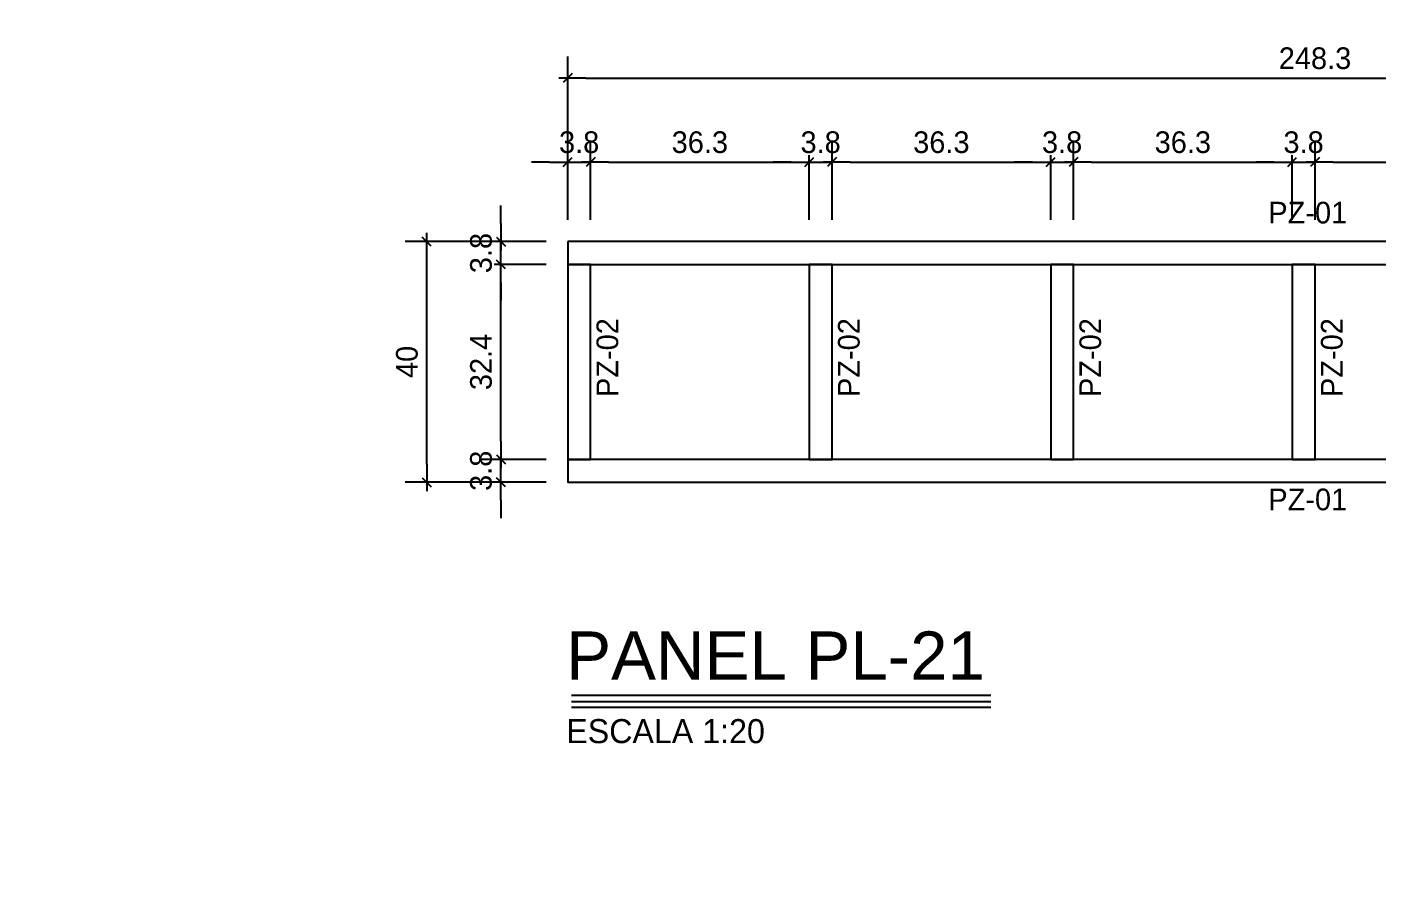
# Model space of a CAD drawing. Header units: millimetres. Extents: x 19458 to 19711, y 4351 to 4752.
# Drawn here: x 19488.969 to 19491.214, y 4520.102 to 4521.53 of the extents above; entities that cross this region are included whole.
import ezdxf
from ezdxf.enums import TextEntityAlignment as Align

# ---------------------------------------------------------------- set-up
doc = ezdxf.new("R2010")
doc.units = ezdxf.units.MM
for name, color, linetype in [('0 @ 0.2', 7, 'Continuous'), ('cotas', 1, 'Continuous'), ('cotas @ 500', 1, 'Continuous'), ('PANELES PARED', 2, 'Continuous'), ('TEXTO @ 0.2', 2, 'Continuous'), ('TEXTOS TITULOS @ 0.2', 3, 'Continuous')]:
    doc.layers.add(name, color=color, linetype=linetype)
doc.styles.add('century gothic', font='GOTHIC.TTF')
doc.styles.add('COTAS SMC', font='GOTHIC.TTF')
doc.styles.add('NOTAS', font='GOTHIC.TTF')
doc.styles.add('SMCtitulos', font='sanss___.ttf')
doc.dimstyles.new('ANOTATIVE 100 SMCONSTRUCCIONES', dxfattribs={"dimscale": 0, "dimtxt": 0.18, "dimasz": 0.15, "dimexe": 0.18, "dimexo": 0.09, "dimgap": 0.1, "dimtad": 1, "dimzin": 0, "dimdsep": 46, "dimtxsty": 'century gothic', "dimblk1": 'FLECHA1', "dimblk2": 'FLECHA1', "dimsah": 1, "dimcen": 0.18, "dimdle": 0.075, "dimclrd": 1, "dimclre": 1, "dimclrt": 2, "dimaunit": 1, "dimadec": 0, "dimazin": 0, "dimtfac": 0.75, "dimtix": 1, "dimtmove": 2, "dimatfit": 3, "dimfxl": 0.09, "dimtvp": 1.5, "dimtfill": 1, "dimtolj": 1, "dimtzin": 0, "dimarcsym": 0})
doc.dimstyles.new('ANOTATIVE CM SMCONSTRUCCIONES', dxfattribs={"dimscale": 0, "dimtxt": 0.18, "dimasz": 0.15, "dimexe": 0.18, "dimexo": 0.18, "dimgap": 0.07, "dimtad": 1, "dimdec": 1, "dimlfac": 100, "dimdsep": 46, "dimtxsty": 'century gothic', "dimblk1": 'FLECHA1', "dimblk2": 'FLECHA1', "dimsah": 1, "dimcen": 0.18, "dimdle": 0.075, "dimclrd": 1, "dimclre": 1, "dimclrt": 2, "dimaunit": 1, "dimadec": 0, "dimazin": 2, "dimtfac": 0.75, "dimtdec": 1, "dimtix": 1, "dimtmove": 2, "dimatfit": 3, "dimfxl": 0.09, "dimtvp": 1.5, "dimtfill": 1, "dimtolj": 1, "dimtzin": 0, "dimarcsym": 0})
doc.dimstyles.new('PIES SMCONSTRUCCIONES', dxfattribs={"dimscale": 0, "dimtxt": 0.18, "dimasz": 0.2, "dimexe": 0.18, "dimexo": 0, "dimgap": 0.1, "dimtad": 1, "dimdec": 0, "dimlfac": 39.370079, "dimzin": 0, "dimdsep": 46, "dimlunit": 4, "dimtxsty": 'COTAS SMC', "dimblk1": 'FLECHA1', "dimblk2": 'FLECHA1', "dimsah": 1, "dimcen": 0.2, "dimdle": 0.075, "dimclrd": 1, "dimclre": 1, "dimclrt": 2, "dimaunit": 1, "dimadec": 0, "dimazin": 0, "dimtfac": 0.75, "dimtdec": 0, "dimtix": 1, "dimtmove": 2, "dimatfit": 3, "dimfxl": 0.09, "dimtvp": 1.5, "dimtfill": 1, "dimtolj": 1, "dimtzin": 0, "dimarcsym": 0})

# ---------------------------------------------------------------- blocks, each defined once
blk = doc.blocks.new('FLECHA1')
at = {"color": 4}
blk.add_line((-0.246176, -0.248081), (0.248081, 0.25), dxfattribs=at)
at = {"color": 1}
blk.add_line((-1, 0), (0.496162, 0), dxfattribs=at)
blk = doc.blocks.new('*D574')
at = {"layer": 'cotas', "color": 1, "lineweight": -2, "transparency": 16777216}
for p, q in [((19614.326, 4625.8448), (19614.326, 4700.8448)), ((19570.9836, 4550.8448), (19524.326, 4550.8448)), ((19614.326, 4548.4298), (19614.326, 4550.8448)), ((19570.5339, 4548.4298), (19524.326, 4548.4298)), ((19614.326, 4473.4298), (19614.326, 4398.4298))]:
    blk.add_line(p, q, dxfattribs=at)
at = {"layer": 'Defpoints', "color": 0, "transparency": 16777216}
for p in [(19614.326, 4550.8448), (19615.9836, 4550.8448), (19615.5339, 4548.4298)]:
    blk.add_point(p, dxfattribs=at)
at = {"layer": 'cotas', "color": 1, "lineweight": -2, "transparency": 16777216, "xscale": 75, "yscale": 75, "zscale": 75}
for p, rotation in [((19614.326, 4550.8448), 270), ((19614.326, 4548.4298), 90)]:
    blk.add_blockref('FLECHA1', p, dxfattribs=dict(at, rotation=rotation))
at = {"layer": 'cotas', "color": 2, "transparency": 16777216, "insert": (19517.3376, 4549.6373), "char_height": 90, "attachment_point": 5, "rotation": 90, "style": 'century gothic', "bg_fill": 3, "box_fill_scale": 1.1, "bg_fill_color": 256, "bg_fill_true_color": 13158600, "bg_fill_transparency": 0}
blk.add_mtext('\\A1;2.42', dxfattribs=at)
blk = doc.blocks.new('*D629')
at = {"layer": 'cotas', "color": 1, "lineweight": -2, "transparency": 16777216}
for p, q in [((19620.0128, 4651.7533), (19620.0128, 4751.7533)), ((19620.4168, 4551.7533), (19530.0128, 4551.7533)), ((19620.0128, 4550.5333), (19620.0128, 4551.7533)), ((19620.4168, 4550.5333), (19530.0128, 4550.5333)), ((19620.0128, 4450.5333), (19620.0128, 4350.5333))]:
    blk.add_line(p, q, dxfattribs=at)
at = {"layer": 'Defpoints', "color": 0, "transparency": 16777216}
for p in [(19620.0128, 4551.7533), (19620.4168, 4551.7533), (19620.4168, 4550.5333)]:
    blk.add_point(p, dxfattribs=at)
at = {"layer": 'cotas', "color": 1, "lineweight": -2, "transparency": 16777216, "xscale": 100, "yscale": 100, "zscale": 100}
for p, rotation in [((19620.0128, 4551.7533), 270), ((19620.0128, 4550.5333), 90)]:
    blk.add_blockref('FLECHA1', p, dxfattribs=dict(at, rotation=rotation))
at = {"layer": 'cotas', "color": 2, "transparency": 16777216, "insert": (19523.8809, 4551.1433), "char_height": 90, "attachment_point": 5, "rotation": 90, "style": 'COTAS SMC', "bg_fill": 3, "box_fill_scale": 1.1, "bg_fill_color": 256, "bg_fill_true_color": 13158600, "bg_fill_transparency": 0}
blk.add_mtext("\\A1;4'", dxfattribs=at)
blk = doc.blocks.new('PL09')
at = {"layer": 'PANELES PARED'}
for points in [[(19481.377, 4521.173), (19481.377, 4521.135), (19483.8604, 4521.135), (19483.8604, 4521.173)], [(19481.377, 4520.811), (19481.415, 4520.811), (19481.415, 4521.135), (19481.377, 4521.135)], [(19481.7782, 4520.811), (19481.8162, 4520.811), (19481.8162, 4521.135), (19481.7782, 4521.135)], [(19482.1794, 4520.811), (19482.2174, 4520.811), (19482.2174, 4521.135), (19482.1794, 4521.135)], [(19482.5807, 4520.811), (19482.6187, 4520.811), (19482.6187, 4521.135), (19482.5807, 4521.135)], [(19481.377, 4520.811), (19481.377, 4520.773), (19483.8604, 4520.773), (19483.8604, 4520.811)]]:
    blk.add_lwpolyline(points, close=True, dxfattribs=at)
blk = doc.blocks.new('*U234')
at = {"color": 2}
blk.add_line((0, 0.052), (3.483, 0.052), dxfattribs=at)
at = {"color": 250}
blk.add_line((0, 0), (3.483, 0), dxfattribs=at)
at = {"color": 7}
blk.add_line((0, -0.047), (3.483, -0.047), dxfattribs=at)
at = {"color": 0, "linetype": 'ByBlock', "lineweight": -2, "style": 'NOTAS'}
for tag, p in [('1TITLE', (0.027, 1.014)), ('2TITLE', (-0.043, 0.181))]:
    blk.add_attdef(tag, p, '', height=0.3, dxfattribs=at)
blk.add_attdef('SCALE', text='', height=0.18, dxfattribs=at).set_placement((-0.043, -0.148), align=Align.TOP_LEFT)
blk = doc.blocks.new('*D254')
at = {"color": 1, "lineweight": -2, "transparency": 16777216}
for p, q in [((19489.8674, 4521.209), (19489.8674, 4521.3412)), ((19489.9054, 4521.209), (19489.9054, 4521.3412)), ((19489.8374, 4521.3052), (19489.8074, 4521.3052)), ((19489.8674, 4521.3052), (19489.9054, 4521.3052)), ((19489.9354, 4521.3052), (19489.9654, 4521.3052))]:
    blk.add_line(p, q, dxfattribs=at)
at = {"layer": 'Defpoints', "color": 0, "transparency": 16777216}
for p in [(19489.9054, 4521.3052), (19489.8674, 4521.173), (19489.9054, 4521.173)]:
    blk.add_point(p, dxfattribs=at)
at = {"color": 1, "lineweight": -2, "transparency": 16777216, "xscale": 0.03, "yscale": 0.03, "zscale": 0.03}
blk.add_blockref('FLECHA1', (19489.8674, 4521.3052), dxfattribs=at)
at = {"color": 1, "lineweight": -2, "transparency": 16777216, "xscale": 0.03, "yscale": 0.03, "zscale": 0.03, "rotation": 180}
blk.add_blockref('FLECHA1', (19489.9054, 4521.3052), dxfattribs=at)
at = {"color": 2, "transparency": 16777216, "insert": (19489.8864, 4521.3381), "char_height": 0.036, "attachment_point": 5, "style": 'century gothic', "bg_fill": 3, "box_fill_scale": 1.1, "bg_fill_color": 256, "bg_fill_true_color": 13158600, "bg_fill_transparency": 0}
blk.add_mtext('\\A1;3.8', dxfattribs=at)
blk = doc.blocks.new('*D255')
at = {"color": 1, "lineweight": -2, "transparency": 16777216}
for p, q in [((19489.9054, 4521.209), (19489.9054, 4521.3412)), ((19490.2687, 4521.209), (19490.2687, 4521.3412)), ((19489.9354, 4521.3052), (19490.2387, 4521.3052))]:
    blk.add_line(p, q, dxfattribs=at)
at = {"layer": 'Defpoints', "color": 0, "transparency": 16777216}
for p in [(19490.2687, 4521.3052), (19489.9054, 4521.173), (19490.2687, 4521.173)]:
    blk.add_point(p, dxfattribs=at)
at = {"color": 1, "lineweight": -2, "transparency": 16777216, "xscale": 0.03, "yscale": 0.03, "zscale": 0.03, "rotation": 180}
blk.add_blockref('FLECHA1', (19489.9054, 4521.3052), dxfattribs=at)
at = {"color": 1, "lineweight": -2, "transparency": 16777216, "xscale": 0.03, "yscale": 0.03, "zscale": 0.03}
blk.add_blockref('FLECHA1', (19490.2687, 4521.3052), dxfattribs=at)
at = {"color": 2, "transparency": 16777216, "insert": (19490.087, 4521.3381), "char_height": 0.036, "attachment_point": 5, "style": 'century gothic', "bg_fill": 3, "box_fill_scale": 1.1, "bg_fill_color": 256, "bg_fill_true_color": 13158600, "bg_fill_transparency": 0}
blk.add_mtext('\\A1;36.3', dxfattribs=at)
blk = doc.blocks.new('*D256')
at = {"color": 1, "lineweight": -2, "transparency": 16777216}
for p, q in [((19490.2687, 4521.209), (19490.2687, 4521.3412)), ((19490.3067, 4521.209), (19490.3067, 4521.3412)), ((19490.2387, 4521.3052), (19490.2087, 4521.3052)), ((19490.2687, 4521.3052), (19490.3067, 4521.3052)), ((19490.3367, 4521.3052), (19490.3667, 4521.3052))]:
    blk.add_line(p, q, dxfattribs=at)
at = {"layer": 'Defpoints', "color": 0, "transparency": 16777216}
for p in [(19490.3067, 4521.3052), (19490.2687, 4521.173), (19490.3067, 4521.173)]:
    blk.add_point(p, dxfattribs=at)
at = {"color": 1, "lineweight": -2, "transparency": 16777216, "xscale": 0.03, "yscale": 0.03, "zscale": 0.03}
blk.add_blockref('FLECHA1', (19490.2687, 4521.3052), dxfattribs=at)
at = {"color": 1, "lineweight": -2, "transparency": 16777216, "xscale": 0.03, "yscale": 0.03, "zscale": 0.03, "rotation": 180}
blk.add_blockref('FLECHA1', (19490.3067, 4521.3052), dxfattribs=at)
at = {"color": 2, "transparency": 16777216, "insert": (19490.2877, 4521.3381), "char_height": 0.036, "attachment_point": 5, "style": 'century gothic', "bg_fill": 3, "box_fill_scale": 1.1, "bg_fill_color": 256, "bg_fill_true_color": 13158600, "bg_fill_transparency": 0}
blk.add_mtext('\\A1;3.8', dxfattribs=at)
blk = doc.blocks.new('*D257')
at = {"color": 1, "lineweight": -2, "transparency": 16777216}
for p, q in [((19490.3067, 4521.209), (19490.3067, 4521.3412)), ((19490.6699, 4521.209), (19490.6699, 4521.3412)), ((19490.3367, 4521.3052), (19490.6399, 4521.3052))]:
    blk.add_line(p, q, dxfattribs=at)
at = {"layer": 'Defpoints', "color": 0, "transparency": 16777216}
for p in [(19490.6699, 4521.3052), (19490.3067, 4521.173), (19490.6699, 4521.173)]:
    blk.add_point(p, dxfattribs=at)
at = {"color": 1, "lineweight": -2, "transparency": 16777216, "xscale": 0.03, "yscale": 0.03, "zscale": 0.03, "rotation": 180}
blk.add_blockref('FLECHA1', (19490.3067, 4521.3052), dxfattribs=at)
at = {"color": 1, "lineweight": -2, "transparency": 16777216, "xscale": 0.03, "yscale": 0.03, "zscale": 0.03}
blk.add_blockref('FLECHA1', (19490.6699, 4521.3052), dxfattribs=at)
at = {"color": 2, "transparency": 16777216, "insert": (19490.4883, 4521.3381), "char_height": 0.036, "attachment_point": 5, "style": 'century gothic', "bg_fill": 3, "box_fill_scale": 1.1, "bg_fill_color": 256, "bg_fill_true_color": 13158600, "bg_fill_transparency": 0}
blk.add_mtext('\\A1;36.3', dxfattribs=at)
blk = doc.blocks.new('*D258')
at = {"color": 1, "lineweight": -2, "transparency": 16777216}
for p, q in [((19490.6699, 4521.209), (19490.6699, 4521.3412)), ((19490.7079, 4521.209), (19490.7079, 4521.3412)), ((19490.6399, 4521.3052), (19490.6099, 4521.3052)), ((19490.6699, 4521.3052), (19490.7079, 4521.3052)), ((19490.7379, 4521.3052), (19490.7679, 4521.3052))]:
    blk.add_line(p, q, dxfattribs=at)
at = {"layer": 'Defpoints', "color": 0, "transparency": 16777216}
for p in [(19490.7079, 4521.3052), (19490.6699, 4521.173), (19490.7079, 4521.173)]:
    blk.add_point(p, dxfattribs=at)
at = {"color": 1, "lineweight": -2, "transparency": 16777216, "xscale": 0.03, "yscale": 0.03, "zscale": 0.03}
blk.add_blockref('FLECHA1', (19490.6699, 4521.3052), dxfattribs=at)
at = {"color": 1, "lineweight": -2, "transparency": 16777216, "xscale": 0.03, "yscale": 0.03, "zscale": 0.03, "rotation": 180}
blk.add_blockref('FLECHA1', (19490.7079, 4521.3052), dxfattribs=at)
at = {"color": 2, "transparency": 16777216, "insert": (19490.6889, 4521.3381), "char_height": 0.036, "attachment_point": 5, "style": 'century gothic', "bg_fill": 3, "box_fill_scale": 1.1, "bg_fill_color": 256, "bg_fill_true_color": 13158600, "bg_fill_transparency": 0}
blk.add_mtext('\\A1;3.8', dxfattribs=at)
blk = doc.blocks.new('*D259')
at = {"color": 1, "lineweight": -2, "transparency": 16777216}
for p, q in [((19490.7079, 4521.209), (19490.7079, 4521.3412)), ((19491.0711, 4521.209), (19491.0711, 4521.3412)), ((19490.7379, 4521.3052), (19491.0411, 4521.3052))]:
    blk.add_line(p, q, dxfattribs=at)
at = {"layer": 'Defpoints', "color": 0, "transparency": 16777216}
for p in [(19491.0711, 4521.3052), (19490.7079, 4521.173), (19491.0711, 4521.173)]:
    blk.add_point(p, dxfattribs=at)
at = {"color": 1, "lineweight": -2, "transparency": 16777216, "xscale": 0.03, "yscale": 0.03, "zscale": 0.03, "rotation": 180}
blk.add_blockref('FLECHA1', (19490.7079, 4521.3052), dxfattribs=at)
at = {"color": 1, "lineweight": -2, "transparency": 16777216, "xscale": 0.03, "yscale": 0.03, "zscale": 0.03}
blk.add_blockref('FLECHA1', (19491.0711, 4521.3052), dxfattribs=at)
at = {"color": 2, "transparency": 16777216, "insert": (19490.8895, 4521.3381), "char_height": 0.036, "attachment_point": 5, "style": 'century gothic', "bg_fill": 3, "box_fill_scale": 1.1, "bg_fill_color": 256, "bg_fill_true_color": 13158600, "bg_fill_transparency": 0}
blk.add_mtext('\\A1;36.3', dxfattribs=at)
blk = doc.blocks.new('*D260')
at = {"color": 1, "lineweight": -2, "transparency": 16777216}
for p, q in [((19491.0711, 4521.209), (19491.0711, 4521.3412)), ((19491.1091, 4521.209), (19491.1091, 4521.3412)), ((19491.0411, 4521.3052), (19491.0111, 4521.3052)), ((19491.0711, 4521.3052), (19491.1091, 4521.3052)), ((19491.1391, 4521.3052), (19491.1691, 4521.3052))]:
    blk.add_line(p, q, dxfattribs=at)
at = {"layer": 'Defpoints', "color": 0, "transparency": 16777216}
for p in [(19491.1091, 4521.3052), (19491.0711, 4521.173), (19491.1091, 4521.173)]:
    blk.add_point(p, dxfattribs=at)
at = {"color": 1, "lineweight": -2, "transparency": 16777216, "xscale": 0.03, "yscale": 0.03, "zscale": 0.03}
blk.add_blockref('FLECHA1', (19491.0711, 4521.3052), dxfattribs=at)
at = {"color": 1, "lineweight": -2, "transparency": 16777216, "xscale": 0.03, "yscale": 0.03, "zscale": 0.03, "rotation": 180}
blk.add_blockref('FLECHA1', (19491.1091, 4521.3052), dxfattribs=at)
at = {"color": 2, "transparency": 16777216, "insert": (19491.0901, 4521.3381), "char_height": 0.036, "attachment_point": 5, "style": 'century gothic', "bg_fill": 3, "box_fill_scale": 1.1, "bg_fill_color": 256, "bg_fill_true_color": 13158600, "bg_fill_transparency": 0}
blk.add_mtext('\\A1;3.8', dxfattribs=at)
blk = doc.blocks.new('*D261')
at = {"color": 1, "lineweight": -2, "transparency": 16777216}
for p, q in [((19491.1091, 4521.209), (19491.1091, 4521.3412)), ((19491.4724, 4521.209), (19491.4724, 4521.3412)), ((19491.1391, 4521.3052), (19491.4424, 4521.3052))]:
    blk.add_line(p, q, dxfattribs=at)
at = {"layer": 'Defpoints', "color": 0, "transparency": 16777216}
for p in [(19491.4724, 4521.3052), (19491.1091, 4521.173), (19491.4724, 4521.173)]:
    blk.add_point(p, dxfattribs=at)
at = {"color": 1, "lineweight": -2, "transparency": 16777216, "xscale": 0.03, "yscale": 0.03, "zscale": 0.03, "rotation": 180}
blk.add_blockref('FLECHA1', (19491.1091, 4521.3052), dxfattribs=at)
at = {"color": 1, "lineweight": -2, "transparency": 16777216, "xscale": 0.03, "yscale": 0.03, "zscale": 0.03}
blk.add_blockref('FLECHA1', (19491.4724, 4521.3052), dxfattribs=at)
at = {"color": 2, "transparency": 16777216, "insert": (19491.2907, 4521.3381), "char_height": 0.036, "attachment_point": 5, "style": 'century gothic', "bg_fill": 3, "box_fill_scale": 1.1, "bg_fill_color": 256, "bg_fill_true_color": 13158600, "bg_fill_transparency": 0}
blk.add_mtext('\\A1;36.3', dxfattribs=at)
blk = doc.blocks.new('*D267')
at = {"color": 1, "lineweight": -2, "transparency": 16777216}
for p, q in [((19489.8674, 4521.209), (19489.8674, 4521.4808)), ((19492.3508, 4521.209), (19492.3508, 4521.4808)), ((19489.8974, 4521.4448), (19492.3208, 4521.4448))]:
    blk.add_line(p, q, dxfattribs=at)
at = {"layer": 'Defpoints', "color": 0, "transparency": 16777216}
for p in [(19492.3508, 4521.4448), (19489.8674, 4521.173), (19492.3508, 4521.173)]:
    blk.add_point(p, dxfattribs=at)
at = {"color": 1, "lineweight": -2, "transparency": 16777216, "xscale": 0.03, "yscale": 0.03, "zscale": 0.03, "rotation": 180}
blk.add_blockref('FLECHA1', (19489.8674, 4521.4448), dxfattribs=at)
at = {"color": 1, "lineweight": -2, "transparency": 16777216, "xscale": 0.03, "yscale": 0.03, "zscale": 0.03}
blk.add_blockref('FLECHA1', (19492.3508, 4521.4448), dxfattribs=at)
at = {"color": 2, "transparency": 16777216, "insert": (19491.1091, 4521.4777), "char_height": 0.036, "attachment_point": 5, "style": 'century gothic', "bg_fill": 3, "box_fill_scale": 1.1, "bg_fill_color": 256, "bg_fill_true_color": 13158600, "bg_fill_transparency": 0}
blk.add_mtext('\\A1;248.3', dxfattribs=at)
blk = doc.blocks.new('*D268')
at = {"color": 1, "lineweight": -2, "transparency": 16777216}
for p, q in [((19489.7564, 4520.841), (19489.7564, 4520.871)), ((19489.8314, 4520.811), (19489.7204, 4520.811)), ((19489.7564, 4520.773), (19489.7564, 4520.811)), ((19489.8314, 4520.773), (19489.7204, 4520.773)), ((19489.7564, 4520.743), (19489.7564, 4520.713))]:
    blk.add_line(p, q, dxfattribs=at)
at = {"layer": 'Defpoints', "color": 0, "transparency": 16777216}
for p in [(19489.7564, 4520.811), (19489.8674, 4520.811), (19489.8674, 4520.773)]:
    blk.add_point(p, dxfattribs=at)
at = {"color": 1, "lineweight": -2, "transparency": 16777216, "xscale": 0.03, "yscale": 0.03, "zscale": 0.03}
for p, rotation in [((19489.7564, 4520.811), 270), ((19489.7564, 4520.773), 90)]:
    blk.add_blockref('FLECHA1', p, dxfattribs=dict(at, rotation=rotation))
at = {"color": 2, "transparency": 16777216, "insert": (19489.7235, 4520.792), "char_height": 0.036, "attachment_point": 5, "rotation": 90, "style": 'century gothic', "bg_fill": 3, "box_fill_scale": 1.1, "bg_fill_color": 256, "bg_fill_true_color": 13158600, "bg_fill_transparency": 0}
blk.add_mtext('\\A1;3.8', dxfattribs=at)
blk = doc.blocks.new('*D269')
at = {"color": 1, "lineweight": -2, "transparency": 16777216}
for p, q in [((19489.8314, 4521.135), (19489.7204, 4521.135)), ((19489.7564, 4520.841), (19489.7564, 4521.105)), ((19489.8314, 4520.811), (19489.7204, 4520.811))]:
    blk.add_line(p, q, dxfattribs=at)
at = {"layer": 'Defpoints', "color": 0, "transparency": 16777216}
for p in [(19489.7564, 4521.135), (19489.8674, 4521.135), (19489.8674, 4520.811)]:
    blk.add_point(p, dxfattribs=at)
at = {"color": 1, "lineweight": -2, "transparency": 16777216, "xscale": 0.03, "yscale": 0.03, "zscale": 0.03}
for p, rotation in [((19489.7564, 4521.135), 90), ((19489.7564, 4520.811), 270)]:
    blk.add_blockref('FLECHA1', p, dxfattribs=dict(at, rotation=rotation))
at = {"color": 2, "transparency": 16777216, "insert": (19489.7235, 4520.973), "char_height": 0.036, "attachment_point": 5, "rotation": 90, "style": 'century gothic', "bg_fill": 3, "box_fill_scale": 1.1, "bg_fill_color": 256, "bg_fill_true_color": 13158600, "bg_fill_transparency": 0}
blk.add_mtext('\\A1;32.4', dxfattribs=at)
blk = doc.blocks.new('*D270')
at = {"color": 1, "lineweight": -2, "transparency": 16777216}
for p, q in [((19489.7564, 4521.203), (19489.7564, 4521.233)), ((19489.8314, 4521.173), (19489.7204, 4521.173)), ((19489.7564, 4521.135), (19489.7564, 4521.173)), ((19489.8314, 4521.135), (19489.7204, 4521.135)), ((19489.7564, 4521.105), (19489.7564, 4521.075))]:
    blk.add_line(p, q, dxfattribs=at)
at = {"layer": 'Defpoints', "color": 0, "transparency": 16777216}
for p in [(19489.7564, 4521.173), (19489.8674, 4521.173), (19489.8674, 4521.135)]:
    blk.add_point(p, dxfattribs=at)
at = {"color": 1, "lineweight": -2, "transparency": 16777216, "xscale": 0.03, "yscale": 0.03, "zscale": 0.03}
for p, rotation in [((19489.7564, 4521.173), 270), ((19489.7564, 4521.135), 90)]:
    blk.add_blockref('FLECHA1', p, dxfattribs=dict(at, rotation=rotation))
at = {"color": 2, "transparency": 16777216, "insert": (19489.7235, 4521.154), "char_height": 0.036, "attachment_point": 5, "rotation": 90, "style": 'century gothic', "bg_fill": 3, "box_fill_scale": 1.1, "bg_fill_color": 256, "bg_fill_true_color": 13158600, "bg_fill_transparency": 0}
blk.add_mtext('\\A1;3.8', dxfattribs=at)
blk = doc.blocks.new('*D271')
at = {"color": 1, "lineweight": -2, "transparency": 16777216}
for p, q in [((19489.8314, 4521.173), (19489.5973, 4521.173)), ((19489.6333, 4520.803), (19489.6333, 4521.143)), ((19489.8314, 4520.773), (19489.5973, 4520.773))]:
    blk.add_line(p, q, dxfattribs=at)
at = {"layer": 'Defpoints', "color": 0, "transparency": 16777216}
for p in [(19489.6333, 4521.173), (19489.8674, 4521.173), (19489.8674, 4520.773)]:
    blk.add_point(p, dxfattribs=at)
at = {"color": 1, "lineweight": -2, "transparency": 16777216, "xscale": 0.03, "yscale": 0.03, "zscale": 0.03}
for p, rotation in [((19489.6333, 4521.173), 90), ((19489.6333, 4520.773), 270)]:
    blk.add_blockref('FLECHA1', p, dxfattribs=dict(at, rotation=rotation))
at = {"color": 2, "transparency": 16777216, "insert": (19489.6004, 4520.973), "char_height": 0.036, "attachment_point": 5, "rotation": 90, "style": 'century gothic', "bg_fill": 3, "box_fill_scale": 1.1, "bg_fill_color": 256, "bg_fill_true_color": 13158600, "bg_fill_transparency": 0}
blk.add_mtext('\\A1;40', dxfattribs=at)
blk = doc.blocks.new('*U734')
at = {"layer": 'cotas @ 500'}
dim = blk.add_linear_dim(base=(19614.3260382735, 4550.8448237801), p1=(19615.5338597089, 4548.4298237801), p2=(19615.9836080801, 4550.8448237801), angle=90, dimstyle='ANOTATIVE 100 SMCONSTRUCCIONES', override={"dimscale": 500, "dimtix": 1, "dimtofl": 1, "dimtmove": 1, "dimatfit": 1}, dxfattribs=at)
dim.commit()
dim.dimension.update_dxf_attribs({"geometry": '*D574', "text_midpoint": (19517.3375950376, 4549.6373237801)})
blk = doc.blocks.new('*U736')
at = {"layer": 'cotas @ 500'}
dim = blk.add_linear_dim(base=(19620.0128, 4551.7533), p1=(19620.4168, 4550.5333), p2=(19620.4168, 4551.7533), angle=90, dimstyle='PIES SMCONSTRUCCIONES', override={"dimscale": 500, "dimtix": 1, "dimtofl": 1, "dimtmove": 2, "dimatfit": 3}, dxfattribs=at)
dim.commit()
dim.dimension.update_dxf_attribs({"geometry": '*D629', "text_midpoint": (19523.8809, 4551.1433)})

msp = doc.modelspace()

# ---------------------------------------------------------------- block references
at = {"layer": 'cotas'}
msp.add_blockref('*U734', (0, 0), dxfattribs=at)

# ---------------------------------------------------------------- next in the draw order: block references
msp.add_blockref('*U736', (0, 0), dxfattribs=at)

# ---------------------------------------------------------------- next in the draw order: block references
msp.add_blockref('PL09', (8.4905, 0))
at = {"layer": 'TEXTOS TITULOS @ 0.2'}
ref = msp.add_blockref('*U234', (19489.8736, 4520.4087), dxfattribs=dict(at, xscale=0.2, yscale=0.2, zscale=0.2))
ref.add_attrib('2TITLE', 'PANEL PL-21', (19489.865, 4520.4449), dxfattribs={"layer": '0', "color": 0, "linetype": 'ByBlock', "lineweight": -2, "height": 0.08, "style": 'SMCtitulos'})
ref.add_attrib('SCALE', 'ESCALA 1:20', dxfattribs={"layer": '0', "color": 0, "linetype": 'ByBlock', "lineweight": -2, "height": 0.04, "style": 'NOTAS'}).set_placement((19489.865, 4520.3792), align=Align.TOP_LEFT)

# ---------------------------------------------------------------- next in the draw order: texts
at = {"layer": 'TEXTO @ 0.2', "color": 2, "char_height": 0.036, "width": 0.095414, "attachment_point": 1, "rotation": 90, "style": 'century gothic'}
for insert in [(19489.9153, 4520.9147), (19490.3165, 4520.9147), (19490.7177, 4520.9147), (19491.119, 4520.9147)]:
    msp.add_mtext('PZ-02 ', dxfattribs=dict(at, insert=insert))
at = {"layer": 'TEXTO @ 0.2', "color": 2, "insert": (19491.0315, 4520.7624), "char_height": 0.036, "width": 0.095414, "attachment_point": 1, "style": 'century gothic'}
msp.add_mtext('PZ-01 ', dxfattribs=at)

# ---------------------------------------------------------------- next in the draw order: dimensions: what is measured, and where the dimension line sits
at = {"layer": '0 @ 0.2'}
dim = msp.add_linear_dim(base=(19489.9054, 4521.3052), p1=(19489.8674, 4521.173), p2=(19489.9054, 4521.173), dimstyle='ANOTATIVE CM SMCONSTRUCCIONES', override={"dimscale": 0.2, "dimtix": 1, "dimtofl": 1, "dimtmove": 2, "dimatfit": 3}, dxfattribs=at)
dim.commit()
dim.dimension.update_dxf_attribs({"geometry": '*D254', "text_midpoint": (19489.8864, 4521.3381)})
dim = msp.add_linear_dim(base=(19489.7564, 4520.811), p1=(19489.8674, 4520.773), p2=(19489.8674, 4520.811), angle=90, dimstyle='ANOTATIVE CM SMCONSTRUCCIONES', override={"dimscale": 0.2, "dimtix": 1, "dimtofl": 1, "dimtmove": 2, "dimatfit": 3}, dxfattribs=at)
dim.commit()
dim.dimension.update_dxf_attribs({"geometry": '*D268', "text_midpoint": (19489.7235, 4520.792)})

# ---------------------------------------------------------------- next in the draw order: dimensions: what is measured, and where the dimension line sits
dim = msp.add_linear_dim(base=(19490.2687, 4521.3052), p1=(19489.9054, 4521.173), p2=(19490.2687, 4521.173), dimstyle='ANOTATIVE CM SMCONSTRUCCIONES', override={"dimscale": 0.2, "dimtix": 1, "dimtofl": 1, "dimtmove": 2, "dimatfit": 3}, dxfattribs=at)
dim.commit()
dim.dimension.update_dxf_attribs({"geometry": '*D255', "text_midpoint": (19490.087, 4521.3381)})
dim = msp.add_linear_dim(base=(19489.7564, 4521.135), p1=(19489.8674, 4520.811), p2=(19489.8674, 4521.135), angle=90, dimstyle='ANOTATIVE CM SMCONSTRUCCIONES', override={"dimscale": 0.2, "dimtix": 1, "dimtofl": 1, "dimtmove": 2, "dimatfit": 3}, dxfattribs=at)
dim.commit()
dim.dimension.update_dxf_attribs({"geometry": '*D269', "text_midpoint": (19489.7235, 4520.973)})

# ---------------------------------------------------------------- next in the draw order: dimensions: what is measured, and where the dimension line sits
dim = msp.add_linear_dim(base=(19490.3067, 4521.3052), p1=(19490.2687, 4521.173), p2=(19490.3067, 4521.173), dimstyle='ANOTATIVE CM SMCONSTRUCCIONES', override={"dimscale": 0.2, "dimtix": 1, "dimtofl": 1, "dimtmove": 2, "dimatfit": 3}, dxfattribs=at)
dim.commit()
dim.dimension.update_dxf_attribs({"geometry": '*D256', "text_midpoint": (19490.2877, 4521.3381)})

# ---------------------------------------------------------------- next in the draw order: dimensions: what is measured, and where the dimension line sits
dim = msp.add_linear_dim(base=(19490.6699, 4521.3052), p1=(19490.3067, 4521.173), p2=(19490.6699, 4521.173), dimstyle='ANOTATIVE CM SMCONSTRUCCIONES', override={"dimscale": 0.2, "dimtix": 1, "dimtofl": 1, "dimtmove": 2, "dimatfit": 3}, dxfattribs=at)
dim.commit()
dim.dimension.update_dxf_attribs({"geometry": '*D257', "text_midpoint": (19490.4883, 4521.3381)})

# ---------------------------------------------------------------- next in the draw order: dimensions: what is measured, and where the dimension line sits
dim = msp.add_linear_dim(base=(19490.7079, 4521.3052), p1=(19490.6699, 4521.173), p2=(19490.7079, 4521.173), dimstyle='ANOTATIVE CM SMCONSTRUCCIONES', override={"dimscale": 0.2, "dimtix": 1, "dimtofl": 1, "dimtmove": 2, "dimatfit": 3}, dxfattribs=at)
dim.commit()
dim.dimension.update_dxf_attribs({"geometry": '*D258', "text_midpoint": (19490.6889, 4521.3381)})

# ---------------------------------------------------------------- next in the draw order: dimensions: what is measured, and where the dimension line sits
dim = msp.add_linear_dim(base=(19491.0711, 4521.3052), p1=(19490.7079, 4521.173), p2=(19491.0711, 4521.173), dimstyle='ANOTATIVE CM SMCONSTRUCCIONES', override={"dimscale": 0.2, "dimtix": 1, "dimtofl": 1, "dimtmove": 2, "dimatfit": 3}, dxfattribs=at)
dim.commit()
dim.dimension.update_dxf_attribs({"geometry": '*D259', "text_midpoint": (19490.8895, 4521.3381)})

# ---------------------------------------------------------------- next in the draw order: dimensions: what is measured, and where the dimension line sits
dim = msp.add_linear_dim(base=(19491.1091, 4521.3052), p1=(19491.0711, 4521.173), p2=(19491.1091, 4521.173), dimstyle='ANOTATIVE CM SMCONSTRUCCIONES', override={"dimscale": 0.2, "dimtix": 1, "dimtofl": 1, "dimtmove": 2, "dimatfit": 3}, dxfattribs=at)
dim.commit()
dim.dimension.update_dxf_attribs({"geometry": '*D260', "text_midpoint": (19491.0901, 4521.3381)})

# ---------------------------------------------------------------- next in the draw order: dimensions: what is measured, and where the dimension line sits
dim = msp.add_linear_dim(base=(19491.4724, 4521.3052), p1=(19491.1091, 4521.173), p2=(19491.4724, 4521.173), dimstyle='ANOTATIVE CM SMCONSTRUCCIONES', override={"dimscale": 0.2, "dimtix": 1, "dimtofl": 1, "dimtmove": 2, "dimatfit": 3}, dxfattribs=at)
dim.commit()
dim.dimension.update_dxf_attribs({"geometry": '*D261', "text_midpoint": (19491.2907, 4521.3381)})

# ---------------------------------------------------------------- next in the draw order: dimensions: what is measured, and where the dimension line sits
dim = msp.add_linear_dim(base=(19492.3508, 4521.4448), p1=(19489.8674, 4521.173), p2=(19492.3508, 4521.173), dimstyle='ANOTATIVE CM SMCONSTRUCCIONES', override={"dimscale": 0.2, "dimtix": 1, "dimtofl": 1, "dimtmove": 2, "dimatfit": 3}, dxfattribs=at)
dim.commit()
dim.dimension.update_dxf_attribs({"geometry": '*D267', "text_midpoint": (19491.1091, 4521.4777)})

# ---------------------------------------------------------------- next in the draw order: texts
at = {"layer": 'TEXTO @ 0.2', "color": 2, "insert": (19491.0315, 4521.2392), "char_height": 0.036, "width": 0.095414, "attachment_point": 1, "style": 'century gothic'}
msp.add_mtext('PZ-01 ', dxfattribs=at)

# ---------------------------------------------------------------- next in the draw order: dimensions: what is measured, and where the dimension line sits
at = {"layer": '0 @ 0.2'}
dim = msp.add_linear_dim(base=(19489.7564, 4521.173), p1=(19489.8674, 4521.135), p2=(19489.8674, 4521.173), angle=90, dimstyle='ANOTATIVE CM SMCONSTRUCCIONES', override={"dimscale": 0.2, "dimtix": 1, "dimtofl": 1, "dimtmove": 2, "dimatfit": 3}, dxfattribs=at)
dim.commit()
dim.dimension.update_dxf_attribs({"geometry": '*D270', "text_midpoint": (19489.7235, 4521.154)})

# ---------------------------------------------------------------- next in the draw order: dimensions: what is measured, and where the dimension line sits
dim = msp.add_linear_dim(base=(19489.6333, 4521.173), p1=(19489.8674, 4520.773), p2=(19489.8674, 4521.173), angle=90, dimstyle='ANOTATIVE CM SMCONSTRUCCIONES', override={"dimscale": 0.2, "dimtix": 1, "dimtofl": 1, "dimtmove": 2, "dimatfit": 3}, dxfattribs=at)
dim.commit()
dim.dimension.update_dxf_attribs({"geometry": '*D271', "text_midpoint": (19489.6004, 4520.973)})

doc.saveas('drawing.dxf')
